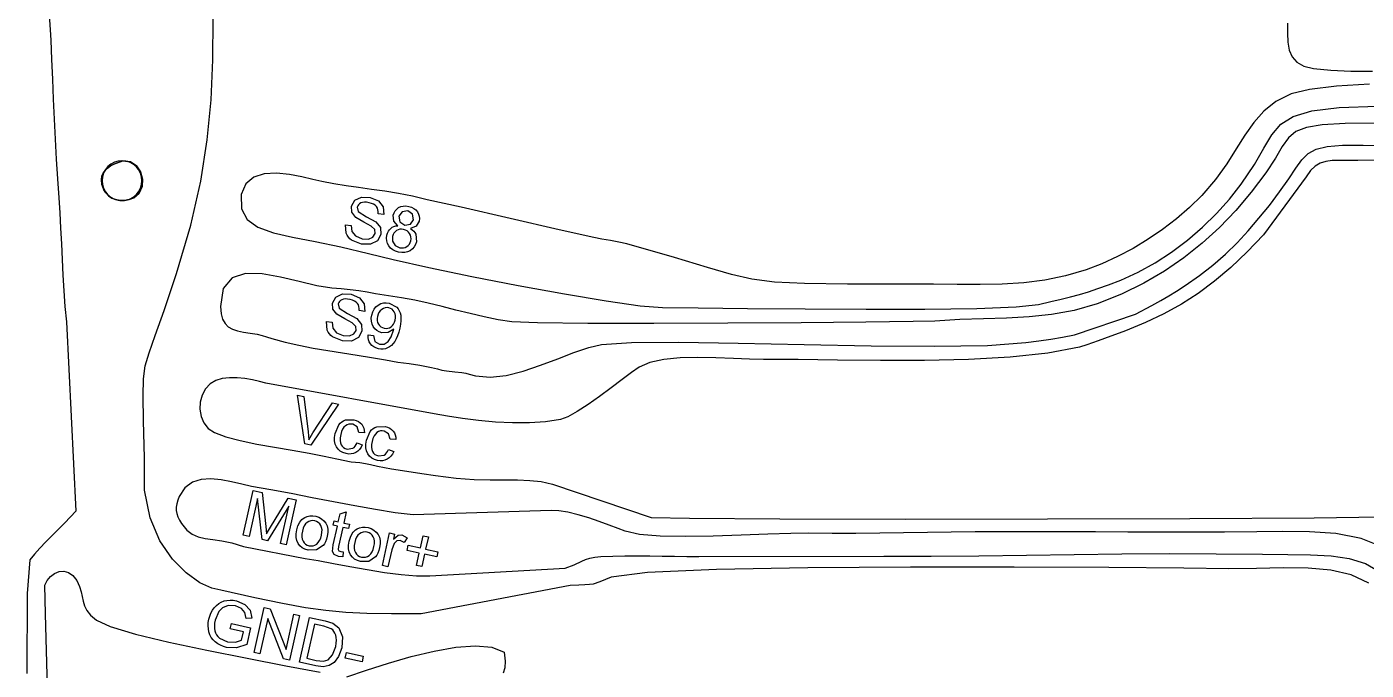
# Model space of a CAD drawing. Extents: x -90 to 90, y -127 to 123.
# Drawn here: x -90 to -27.8, y -6.8 to 23.1 of the extents above; entities that cross this region are included whole.
import ezdxf

# ---------------------------------------------------------------- set-up
doc = ezdxf.new("R2010")
doc.units = 0
doc.layers.add('CAPA_1', color=7, linetype='CONTINUOUS')

msp = doc.modelspace()

# ---------------------------------------------------------------- linework, layer by layer
at = {"layer": 'CAPA_1', "color": 3}
for points in [[(-88.951, 23.6984), (-88.8802, 22.5026), (-88.8469, 21.6071), (-88.8105, 20.6919), (-88.7706, 19.7641), (-88.7271, 18.8308), (-88.6797, 17.8993), (-88.6279, 16.9766), (-88.5716, 16.07), (-88.5104, 15.1865), (-88.4644, 14.4806), (-88.4265, 13.7659), (-88.3929, 13.0445), (-88.3597, 12.3187), (-88.3232, 11.5906), (-88.2794, 10.8625), (-88.2247, 10.1366), (-88.155, 9.4151), (-87.7183, 0.6267), (-88.2292, 0.0892), (-88.8151, -0.5013), (-89.108, -0.801), (-89.3858, -1.0956), (-89.6371, -1.3788), (-89.8507, -1.6445), (-89.9768, -3.2024), (-89.9979, -6.9185)], [(-27.6775, -2.7251), (-28.4927, -2.3312), (-29.4387, -2.1127), (-30.4979, -2.0223), (-31.6527, -2.0128), (-32.8854, -2.0371), (-34.1785, -2.0477), (-36.2644, -2.0279), (-39.7469, -2.0001), (-44.142, -1.9781), (-48.9656, -1.9761), (-53.7337, -2.008), (-57.9624, -2.088), (-61.1676, -2.23), (-62.8652, -2.4481), (-63.3832, -2.6541), (-63.6996, -2.7599), (-63.8637, -2.787), (-64.0751, -2.8032), (-64.3665, -2.8134), (-64.7705, -2.8221), (-71.6885, -4.1433), (-73.0681, -4.1416), (-74.2036, -4.1248), (-75.1858, -4.081), (-76.106, -3.9983), (-77.055, -3.8648), (-78.1239, -3.6686), (-79.4039, -3.3977), (-80.9858, -3.0403), (-81.4013, -2.9608), (-81.9597, -2.6988), (-82.5936, -2.2472), (-83.2354, -1.5991), (-83.8177, -0.7473), (-84.2731, 0.3152), (-84.5341, 1.5954), (-84.5332, 3.1004), (-84.5738, 4.8209), (-84.5964, 5.9839), (-84.5774, 6.7752), (-84.4935, 7.3809), (-84.3212, 7.9868), (-84.0371, 8.7789), (-83.6179, 9.9432), (-83.0401, 11.6655), (-82.3856, 13.9073), (-81.9221, 15.9582), (-81.6175, 17.8815), (-81.4396, 19.7405), (-81.3562, 21.5985), (-81.3352, 23.5188)], [(-31.449, 23.2944), (-31.4554, 22.83), (-31.4364, 22.4121), (-31.3716, 22.0456), (-31.2405, 21.7352), (-31.0228, 21.4858), (-30.698, 21.3022), (-30.2456, 21.1892), (-29.4429, 21.1082), (-28.5132, 21.0699), (-27.4956, 21.0643)], [(-89.0296, -7.5685), (-89.131, -4.1501), (-89.1559, -2.8173), (-89.0544, -2.591), (-88.9026, -2.4044), (-88.7138, -2.2661), (-88.5013, -2.1846), (-88.2783, -2.1687), (-88.0582, -2.2268), (-87.8543, -2.3677), (-87.6799, -2.6), (-87.5545, -2.8719), (-87.4792, -3.119), (-87.4307, -3.3478), (-87.3854, -3.5648), (-87.3197, -3.7766), (-87.2102, -3.9897), (-87.0334, -4.2106), (-86.7657, -4.446), (-86.1232, -4.7402), (-84.9551, -5.0832), (-83.4082, -5.4557), (-81.6294, -5.8381), (-79.7653, -6.2111), (-77.9627, -6.5551), (-76.3684, -6.8508)], [(-75.1292, -7.0786), (-74.2142, -6.7645), (-73.2032, -6.4398), (-72.1444, -6.1342), (-71.0861, -5.8774), (-70.0764, -5.6988), (-69.1635, -5.6282), (-68.3958, -5.6952), (-67.8215, -5.9293), (-67.7797, -6.3432), (-67.7994, -6.6604), (-67.8802, -6.8947)]]:
    msp.add_lwpolyline(points, dxfattribs=at)
at = {"layer": 'CAPA_1'}
msp.add_lwpolyline([(-31.449, 23.2944), (-31.4554, 22.83), (-31.4364, 22.4121), (-31.3716, 22.0456), (-31.2405, 21.7352), (-31.0228, 21.4858), (-30.698, 21.3022), (-30.2456, 21.1892), (-29.4429, 21.1082), (-28.5132, 21.0699), (-27.4956, 21.0643)], dxfattribs=at)
at = {"layer": 'CAPA_1', "color": 29}
msp.add_lwpolyline([(-27.6411, 20.4672), (-29.1774, 20.3694), (-30.4327, 20.2196), (-31.2857, 20.0107), (-31.9927, 19.6511), (-32.556, 19.2049), (-33.0206, 18.6825), (-33.4314, 18.0944), (-33.8333, 17.451), (-34.2712, 16.7627), (-34.7899, 16.04), (-35.4344, 15.2934), (-35.9992, 14.7394), (-36.6066, 14.2125), (-37.2504, 13.7164), (-37.9247, 13.2552), (-38.6235, 12.8326), (-39.3408, 12.4525), (-40.0704, 12.1187), (-40.8065, 11.8352), (-41.7555, 11.5547), (-42.7181, 11.3613), (-43.6986, 11.2396), (-44.7012, 11.1744), (-45.7303, 11.1503), (-46.7903, 11.1522), (-47.8855, 11.1647), (-49.0202, 11.1725), (-49.0202, 11.1725), (-51.8851, 11.1759), (-53.8865, 11.1991), (-55.281, 11.265), (-56.3251, 11.3966), (-57.275, 11.6166), (-58.3874, 11.9481), (-59.9186, 12.414), (-62.1251, 13.037), (-62.5006, 13.1239), (-62.8946, 13.1973), (-63.2896, 13.267), (-63.6677, 13.3431), (-65.2671, 13.6916), (-69.8182, 14.7409), (-71.3992, 15.0947), (-72.0827, 15.2528), (-72.7414, 15.3798), (-73.3774, 15.4836), (-73.9933, 15.5725), (-74.5912, 15.6545), (-75.1736, 15.7378), (-75.7426, 15.8305), (-76.3008, 15.9407), (-76.7095, 16.0386), (-77.2262, 16.1591), (-77.8052, 16.2659), (-78.401, 16.3231), (-78.9677, 16.2943), (-79.4598, 16.1437), (-79.8316, 15.8349), (-80.0374, 15.332), (-80.0326, 14.6645), (-79.7649, 14.1752), (-79.2609, 13.8216), (-78.5474, 13.5609), (-77.651, 13.3504), (-76.5983, 13.1473), (-75.416, 12.9091), (-74.1308, 12.5929), (-72.9875, 12.3092), (-71.329, 11.943), (-69.3324, 11.5313), (-67.1748, 11.1108), (-65.0333, 10.7186), (-63.0851, 10.3913), (-61.5074, 10.166), (-60.4771, 10.0795), (-58.8138, 10.0642), (-56.5245, 10.0415), (-53.848, 10.0199), (-51.023, 10.0077), (-48.2881, 10.0134), (-45.8822, 10.0454), (-44.0438, 10.112), (-43.0118, 10.2217), (-42.4457, 10.3586), (-41.9576, 10.4765), (-41.5212, 10.5858), (-41.1104, 10.6968), (-40.6988, 10.8197), (-40.2603, 10.9649), (-39.7685, 11.1426), (-39.1973, 11.3632), (-38.3863, 11.7266), (-37.5954, 12.1621), (-36.8303, 12.6611), (-36.0971, 13.2152), (-35.4018, 13.8156), (-34.7502, 14.4538), (-34.1484, 15.1211), (-33.6022, 15.809), (-32.9878, 16.7283), (-32.5538, 17.4928), (-32.1847, 18.1134), (-31.7653, 18.6011), (-31.1802, 18.9667), (-30.3143, 19.2212), (-29.0521, 19.3755), (-27.2783, 19.4405)], dxfattribs=at)
at = {"layer": 'CAPA_1', "color": 242}
msp.add_lwpolyline([(-27.2783, 18.6472), (-28.7679, 18.6318), (-29.8341, 18.5734), (-30.5683, 18.4547), (-31.0619, 18.2583), (-31.4064, 17.9669), (-31.6934, 17.5632), (-32.0141, 17.03), (-32.4602, 16.3499), (-33.1421, 15.4412), (-33.8569, 14.5934), (-34.6106, 13.805), (-35.4089, 13.0745), (-36.2577, 12.4002), (-37.1629, 11.7807), (-38.1302, 11.2143), (-39.1656, 10.6994), (-40.2825, 10.256), (-41.3581, 9.9516), (-42.4081, 9.7579), (-43.4486, 9.6466), (-44.4951, 9.5893), (-45.5636, 9.5577), (-46.67, 9.5235), (-47.8299, 9.4584), (-48.8405, 9.4328), (-51.037, 9.4031), (-54.0327, 9.3742), (-57.4411, 9.3512), (-60.8754, 9.3391), (-63.9492, 9.3429), (-66.2757, 9.3678), (-67.4684, 9.4186), (-68.1109, 9.5208), (-68.7607, 9.653), (-69.4139, 9.8054), (-70.0666, 9.9683), (-70.7149, 10.1319), (-71.3551, 10.2864), (-71.9833, 10.4222), (-72.5957, 10.5294), (-73.006, 10.5938), (-73.4046, 10.6611), (-73.7964, 10.7288), (-74.1866, 10.7945), (-74.5802, 10.8559), (-74.9823, 10.9105), (-75.398, 10.9559), (-75.8323, 10.9897), (-76.5337, 11.0968), (-77.3515, 11.2924), (-78.2195, 11.5014), (-79.0719, 11.649), (-79.8427, 11.6603), (-80.4658, 11.4604), (-80.8754, 10.9744), (-81.0054, 10.1273), (-80.9745, 9.7989), (-80.9036, 9.5398), (-80.7924, 9.3402), (-80.6408, 9.1906), (-80.4484, 9.0809), (-80.215, 9.0016), (-79.9403, 8.9429), (-79.6242, 8.8949), (-79.2975, 8.8436), (-79.0745, 8.7925), (-78.8729, 8.7305), (-78.6109, 8.6464), (-78.0038, 8.4778), (-77.3635, 8.3316), (-76.6993, 8.2029), (-76.0206, 8.0868), (-75.3367, 7.9782), (-74.6569, 7.8723), (-73.9905, 7.7641), (-73.347, 7.6487), (-72.7619, 7.551), (-72.2466, 7.4819), (-71.7449, 7.4106), (-71.201, 7.3058), (-70.9181, 7.2338), (-70.7278, 7.1804), (-70.5031, 7.138), (-70.1171, 7.0988), (-69.7877, 7.067), (-69.6109, 7.0334), (-69.4467, 6.9842), (-69.1547, 6.9057), (-68.4782, 6.8421), (-67.7318, 6.9315), (-66.9425, 7.1325), (-66.1375, 7.4041), (-65.3438, 7.705), (-64.5887, 7.9942), (-63.8991, 8.2303), (-63.3023, 8.3724), (-61.9167, 8.4592), (-59.7208, 8.4688), (-56.9659, 8.429), (-53.9031, 8.3673), (-50.7835, 8.3115), (-47.8582, 8.2893), (-45.3785, 8.3283), (-43.5954, 8.4563), (-42.9924, 8.5373), (-42.4442, 8.6152), (-41.9068, 8.702), (-41.3362, 8.8103), (-38.5148, 9.771), (-37.7552, 10.1768), (-37.3314, 10.4066), (-36.9679, 10.6231), (-36.6108, 10.8501), (-36.2063, 11.1116), (-35.5374, 11.571), (-34.9169, 12.055), (-34.3376, 12.5634), (-33.7926, 13.0956), (-33.275, 13.6513), (-32.7777, 14.2298), (-32.2938, 14.831), (-31.8162, 15.4542), (-31.3846, 16.0658), (-31.0606, 16.5612), (-30.7828, 16.9498), (-30.4894, 17.2416), (-30.119, 17.4461), (-29.6099, 17.5731), (-28.9005, 17.6323), (-27.9293, 17.6334), (-26.0772, 17.6022)], dxfattribs=at)
at = {"layer": 'CAPA_1', "color": 7}
for points in [[(-85.9571, 16.7519), (-86.1067, 16.6625), (-86.2444, 16.5665), (-86.3631, 16.4588), (-86.4557, 16.3341), (-86.5152, 16.1871), (-86.5345, 16.0127), (-86.5064, 15.8056), (-86.4239, 15.5606), (-86.3344, 15.4061), (-86.209, 15.2748), (-86.0535, 15.1704), (-85.8739, 15.0967), (-85.6761, 15.0574), (-85.4659, 15.0561), (-85.2493, 15.0967), (-85.032, 15.1828), (-84.7736, 15.4056), (-84.6421, 15.7116), (-84.6276, 16.0553), (-84.72, 16.3914), (-84.9091, 16.6745), (-85.1851, 16.8592), (-85.5378, 16.9001), (-85.9571, 16.7519)], [(-85.5772, 16.9048), (-85.7579, 16.887), (-85.9316, 16.8343), (-86.0917, 16.7487), (-86.232, 16.6336), (-86.3471, 16.4933), (-86.4327, 16.3332), (-86.4854, 16.1595), (-86.5032, 15.9788), (-86.4854, 15.7981), (-86.4327, 15.6244), (-86.3471, 15.4643), (-86.232, 15.324), (-86.0917, 15.2089), (-85.9316, 15.1233), (-85.7579, 15.0706), (-85.5772, 15.0528), (-85.3965, 15.0706), (-85.2228, 15.1233), (-85.0627, 15.2089), (-84.9224, 15.324), (-84.8073, 15.4643), (-84.7217, 15.6244), (-84.669, 15.7981), (-84.6512, 15.9788), (-84.669, 16.1595), (-84.7217, 16.3332), (-84.8073, 16.4933), (-84.9224, 16.6336), (-85.0627, 16.7487), (-85.2228, 16.8343), (-85.3965, 16.887)], [(-75.193, 13.932), (-74.9279, 13.897), (-74.8992, 13.6213), (-74.7254, 13.4126), (-74.4195, 13.2799), (-74.1304, 13.2648), (-73.9216, 13.3534), (-73.8234, 13.5188), (-73.8419, 13.7025), (-74.002, 13.8674), (-74.3505, 14.0514), (-74.7238, 14.2709), (-74.9034, 14.5145), (-74.9186, 14.7902), (-74.7638, 15.0652), (-74.4556, 15.2152), (-74.0576, 15.2011), (-73.6652, 15.0357), (-73.442, 14.7556), (-73.4126, 14.4042), (-73.6817, 14.4431), (-73.6781, 14.5399), (-73.6898, 14.6272), (-73.7169, 14.7052), (-73.7593, 14.7739), (-73.8185, 14.8333), (-73.895, 14.8833), (-73.9889, 14.9241), (-74.1005, 14.9555), (-74.2182, 14.9758), (-74.3216, 14.9808), (-74.4106, 14.9705), (-74.4851, 14.9451), (-74.5458, 14.9079), (-74.5933, 14.863), (-74.6276, 14.8101), (-74.6486, 14.7493), (-74.6087, 14.5465), (-74.2261, 14.3056), (-73.7947, 14.07), (-73.5729, 13.7978), (-73.5523, 13.4823), (-73.7172, 13.1899), (-74.0418, 13.0221), (-74.4613, 13.0298), (-74.9172, 13.2173), (-74.9973, 13.284), (-75.0648, 13.3587), (-75.1196, 13.4414), (-75.1618, 13.5323), (-75.193, 13.932)], [(-72.7607, 13.8855), (-72.9598, 14.1043), (-72.9791, 14.38), (-72.9445, 14.4869), (-72.8915, 14.5801), (-72.8202, 14.6597), (-72.7304, 14.7257), (-72.6269, 14.7738), (-72.5142, 14.7995), (-72.3922, 14.8029), (-72.2608, 14.784), (-72.1333, 14.7452), (-72.0235, 14.6897), (-71.9313, 14.6173), (-71.8569, 14.5281), (-71.8029, 14.4281), (-71.7716, 14.3242), (-71.7627, 14.2164), (-71.7765, 14.1047), (-71.9089, 13.8694), (-72.1766, 13.7551), (-72.0944, 13.699), (-72.0259, 13.6358), (-71.9709, 13.5656), (-71.9294, 13.4884), (-71.903, 13.1334), (-71.9434, 13.0079), (-72.0051, 12.8981), (-72.0881, 12.8042), (-72.1924, 12.7261), (-72.3118, 12.6695), (-72.4413, 12.6388), (-72.5806, 12.634), (-72.73, 12.6553), (-72.8743, 12.6993), (-72.9986, 12.7628), (-73.1029, 12.8458), (-73.1871, 12.9483), (-73.2482, 13.0638), (-73.2832, 13.1853), (-73.292, 13.3128), (-73.2746, 13.4462), (-73.2466, 13.5421), (-73.2075, 13.627), (-73.1573, 13.7007), (-73.0961, 13.7634), (-73.0249, 13.814), (-72.9453, 13.8512), (-72.8572, 13.875), (-72.7607, 13.8855)], [(-72.7156, 14.3301), (-72.6739, 14.0672), (-72.4476, 13.9184), (-72.1847, 13.9577), (-72.039, 14.1645), (-72.0843, 14.423), (-72.305, 14.5732), (-72.569, 14.533), (-72.7156, 14.3301)], [(-73.0121, 13.3864), (-73.0071, 13.163), (-72.8885, 12.97), (-72.6804, 12.8651), (-72.5911, 12.8529), (-72.5064, 12.8572), (-72.4265, 12.8781), (-72.3512, 12.9154), (-72.2852, 12.9669), (-72.2322, 13.0296), (-72.1923, 13.1036), (-72.1656, 13.1889), (-72.1536, 13.2791), (-72.1586, 13.3646), (-72.1809, 13.4456), (-72.2204, 13.522), (-72.274, 13.5893), (-72.3386, 13.6433), (-72.4143, 13.684), (-72.5012, 13.7112), (-72.5892, 13.723), (-72.6729, 13.718), (-72.7521, 13.6964), (-72.8269, 13.6583), (-72.893, 13.6063), (-72.9459, 13.5437), (-72.9856, 13.4705), (-73.0121, 13.3864)], [(-76.075, 9.434), (-75.8099, 9.399), (-75.7812, 9.1233), (-75.6074, 8.9146), (-75.3015, 8.7819), (-75.0124, 8.7668), (-74.8036, 8.8554), (-74.7054, 9.0208), (-74.7239, 9.2045), (-74.884, 9.3694), (-75.2325, 9.5534), (-75.6058, 9.7729), (-75.7854, 10.0165), (-75.8006, 10.2922), (-75.6458, 10.5672), (-75.3376, 10.7172), (-74.9396, 10.7031), (-74.5472, 10.5377), (-74.324, 10.2576), (-74.2946, 9.9062), (-74.5637, 9.9451), (-74.5601, 10.0419), (-74.5718, 10.1292), (-74.5989, 10.2072), (-74.6413, 10.2759), (-74.7005, 10.3353), (-74.777, 10.3853), (-74.8709, 10.4261), (-74.9825, 10.4575), (-75.1002, 10.4778), (-75.2036, 10.4828), (-75.2926, 10.4725), (-75.3671, 10.4471), (-75.4278, 10.4099), (-75.4753, 10.365), (-75.5096, 10.3121), (-75.5306, 10.2513), (-75.4907, 10.0485), (-75.1081, 9.8076), (-74.6767, 9.572), (-74.4549, 9.2998), (-74.4343, 8.9843), (-74.5992, 8.6919), (-74.9238, 8.5241), (-75.3433, 8.5318), (-75.7992, 8.7193), (-75.8793, 8.786), (-75.9468, 8.8607), (-76.0016, 8.9434), (-76.0438, 9.0343), (-76.075, 9.434)], [(-74.1422, 8.8183), (-73.8916, 8.786), (-73.8281, 8.508), (-73.6196, 8.3798), (-73.4006, 8.3878), (-73.2225, 8.4995), (-73.0733, 8.7218), (-72.9656, 9.0263), (-72.9554, 9.0775), (-73.2093, 8.9259), (-73.5138, 8.9142), (-73.6356, 8.9534), (-73.7422, 9.014), (-73.8336, 9.0959), (-73.9097, 9.199), (-73.9658, 9.3177), (-73.9961, 9.4464), (-74.0005, 9.5851), (-73.9792, 9.7337), (-73.9339, 9.8819), (-73.8687, 10.0093), (-73.7836, 10.1161), (-73.6786, 10.2021), (-73.5604, 10.2647), (-73.4358, 10.3004), (-73.3047, 10.3093), (-73.1672, 10.2915), (-72.8197, 10.0991), (-72.754, 10.021), (-72.701, 9.9335), (-72.6607, 9.8367), (-72.6332, 9.7305), (-72.62, 9.6092), (-72.623, 9.4677), (-72.6418, 9.3062), (-72.6766, 9.1247), (-72.7242, 8.9362), (-72.778, 8.7706), (-72.8382, 8.6277), (-72.9046, 8.5076), (-72.9781, 8.4072), (-73.0588, 8.3232), (-73.147, 8.2558), (-73.2426, 8.205), (-73.344, 8.1707), (-73.4493, 8.1535), (-73.5585, 8.1535), (-73.6717, 8.1704), (-73.7865, 8.2047), (-73.8863, 8.2537), (-73.9711, 8.3171), (-74.041, 8.3949), (-74.094, 8.4851), (-74.1286, 8.5859), (-74.1446, 8.6969), (-74.1422, 8.8183)], [(-72.8903, 9.5047), (-72.8743, 9.6109), (-72.8756, 9.7089), (-72.894, 9.7988), (-72.9296, 9.8806), (-72.9788, 9.9509), (-73.0374, 10.0064), (-73.1055, 10.047), (-73.1831, 10.0727), (-73.2676, 10.0824), (-73.3504, 10.0734), (-73.4316, 10.0457), (-73.5113, 9.9994), (-73.5832, 9.9369), (-73.6417, 9.8607), (-73.6867, 9.7705), (-73.7182, 9.6664), (-73.7317, 9.5699), (-73.7282, 9.4794), (-73.7076, 9.3949), (-73.6699, 9.3164), (-73.6184, 9.2478), (-73.5565, 9.1932), (-73.484, 9.1526), (-73.401, 9.1262), (-73.3145, 9.1151), (-73.2323, 9.1213), (-73.1546, 9.1448), (-73.0813, 9.1856), (-73.016, 9.2426), (-72.9624, 9.3148), (-72.9206, 9.4022), (-72.8903, 9.5047)], [(-77.0878, 3.7484), (-77.4316, 6.0119), (-77.1334, 5.9454), (-76.9282, 4.3115), (-76.895, 3.9456), (-76.7065, 4.2619), (-75.807, 5.6508), (-75.5256, 5.588), (-76.8049, 3.6855), (-77.0878, 3.7484)], [(-74.6621, 3.7999), (-74.4178, 3.7113), (-74.4737, 3.5946), (-74.5428, 3.4957), (-74.6247, 3.4144), (-74.7193, 3.3508), (-74.8234, 3.3066), (-74.9331, 3.2827), (-75.0484, 3.2794), (-75.1693, 3.2965), (-75.3139, 3.342), (-75.4376, 3.4095), (-75.5404, 3.4988), (-75.6223, 3.6099), (-75.6799, 3.7406), (-75.709, 3.8879), (-75.7096, 4.0519), (-75.6819, 4.2326), (-75.5055, 4.6424), (-75.4407, 4.7181), (-75.3677, 4.7801), (-75.2866, 4.8283), (-75.1976, 4.8625), (-74.8168, 4.8743), (-74.7012, 4.8404), (-74.6003, 4.7935), (-74.5141, 4.7335), (-74.4426, 4.6603), (-74.3865, 4.5759), (-74.3475, 4.4814), (-74.3254, 4.3769), (-74.3203, 4.2628), (-74.5781, 4.2793), (-74.6526, 4.5363), (-74.8536, 4.6615), (-74.9479, 4.6735), (-75.0368, 4.666), (-75.1204, 4.6391), (-75.1987, 4.5928), (-75.2694, 4.5253), (-75.3294, 4.4341), (-75.3787, 4.3194), (-75.4174, 4.1812), (-75.4414, 4.038), (-75.4464, 3.9123), (-75.4323, 3.8041), (-75.399, 3.7135), (-75.3497, 3.6392), (-75.2876, 3.5801), (-75.2127, 3.5363), (-75.1252, 3.5077), (-74.8533, 3.5439), (-74.7959, 3.5863), (-74.7448, 3.6431), (-74.7002, 3.7143), (-74.6621, 3.7999)], [(-73.2033, 3.4835), (-72.959, 3.3949), (-73.0149, 3.2782), (-73.084, 3.1793), (-73.1659, 3.098), (-73.2605, 3.0344), (-73.3646, 2.9902), (-73.4743, 2.9663), (-73.5896, 2.963), (-73.7105, 2.9801), (-73.8551, 3.0256), (-73.9788, 3.0931), (-74.0816, 3.1824), (-74.1635, 3.2935), (-74.2211, 3.4242), (-74.2502, 3.5715), (-74.2508, 3.7355), (-74.2231, 3.9162), (-74.0467, 4.326), (-73.9819, 4.4017), (-73.9089, 4.4637), (-73.8278, 4.5119), (-73.7388, 4.5461), (-73.358, 4.5579), (-73.2424, 4.524), (-73.1415, 4.4771), (-73.0553, 4.4171), (-72.9838, 4.3439), (-72.9277, 4.2595), (-72.8887, 4.165), (-72.8666, 4.0605), (-72.8615, 3.9464), (-73.1193, 3.9629), (-73.1938, 4.2199), (-73.3948, 4.3451), (-73.4891, 4.3571), (-73.578, 4.3496), (-73.6616, 4.3227), (-73.7399, 4.2764), (-73.8106, 4.2089), (-73.8706, 4.1177), (-73.9199, 4.003), (-73.9586, 3.8648), (-73.9826, 3.7216), (-73.9876, 3.5959), (-73.9735, 3.4877), (-73.9402, 3.3971), (-73.8909, 3.3228), (-73.8288, 3.2637), (-73.7539, 3.2199), (-73.6664, 3.1913), (-73.3945, 3.2275), (-73.3371, 3.2699), (-73.286, 3.3267), (-73.2414, 3.3979), (-73.2033, 3.4835)], [(-80.5462, -4.8464), (-80.4919, -4.6019), (-79.609, -4.7966), (-79.7809, -5.5701), (-80.2542, -5.7204), (-80.7159, -5.7035), (-80.8642, -5.6621), (-81.0017, -5.6057), (-81.1286, -5.5344), (-81.2448, -5.4481), (-81.3463, -5.3489), (-81.4291, -5.2384), (-81.4933, -5.1166), (-81.5389, -4.9836), (-81.5664, -4.8432), (-81.5763, -4.699), (-81.5686, -4.5511), (-81.5435, -4.3993), (-81.5022, -4.2516), (-81.4461, -4.1124), (-81.3754, -3.9817), (-81.29, -3.8596), (-81.1918, -3.752), (-81.0835, -3.6645), (-80.9652, -3.5969), (-80.8368, -3.5494), (-80.7003, -3.5212), (-80.5583, -3.5108), (-80.4109, -3.5184), (-80.2581, -3.5439), (-79.8657, -3.7083), (-79.6245, -3.976), (-79.543, -4.3521), (-79.8068, -4.3648), (-79.8678, -4.0889), (-80.0342, -3.8991), (-80.3093, -3.7801), (-80.6486, -3.7652), (-80.9048, -3.8671), (-81.0821, -4.044), (-81.255, -4.4453), (-81.2789, -4.5804), (-81.2882, -4.7068), (-81.2829, -4.8243), (-81.263, -4.933), (-81.2291, -5.0327), (-81.1814, -5.1228), (-81.1202, -5.2032), (-81.0455, -5.2738), (-80.6761, -5.4514), (-80.3114, -5.4604), (-80.0199, -5.3706), (-79.9337, -4.9829), (-80.5462, -4.8464)], [(-79.4367, -5.9384), (-78.9731, -3.8544), (-78.6902, -3.9173), (-77.9597, -5.7974), (-77.5956, -4.1607), (-77.3311, -4.2197), (-77.7947, -6.3035), (-78.0776, -6.2406), (-78.8081, -4.3597), (-79.1722, -5.9972), (-79.4367, -5.9384)], [(-77.3267, -6.3965), (-76.8632, -4.3126), (-76.1453, -4.4718), (-75.7811, -4.5843), (-75.5088, -4.8014), (-75.3413, -5.2126), (-75.3699, -5.726), (-75.5189, -6.1344), (-75.7284, -6.4067), (-75.9599, -6.5535), (-76.2323, -6.6026), (-76.575, -6.5633), (-77.3267, -6.3965)], [(-76.9966, -6.2118), (-76.5516, -6.3107), (-76.2193, -6.3445), (-76.0086, -6.2776), (-75.7971, -6.0482), (-75.6531, -5.6586), (-75.6255, -5.5032), (-75.6156, -5.3636), (-75.6233, -5.2399), (-75.6485, -5.1322), (-75.6873, -5.039), (-75.7349, -4.959), (-75.7915, -4.8923), (-75.8573, -4.8387), (-76.2045, -4.7169), (-76.642, -4.6195), (-76.9966, -6.2118)], [(-75.2129, -6.1983), (-75.1557, -5.9413), (-74.3697, -6.1162), (-74.427, -6.3733), (-75.2129, -6.1983)]]:
    msp.add_lwpolyline(points, close=True, dxfattribs=at)
at = {"layer": 'CAPA_1', "color": 3}
msp.add_lwpolyline([(-85.9571, 16.7519), (-85.5378, 16.9001), (-85.1851, 16.8592), (-84.9091, 16.6745), (-84.72, 16.3914), (-84.6276, 16.0553), (-84.6421, 15.7116), (-84.7736, 15.4056), (-85.032, 15.1828), (-85.2493, 15.0967), (-85.4659, 15.0561), (-85.6761, 15.0574), (-85.8739, 15.0967), (-86.0535, 15.1704), (-86.209, 15.2748), (-86.3344, 15.4061), (-86.4239, 15.5606), (-86.5064, 15.8056), (-86.5345, 16.0127), (-86.5152, 16.1871), (-86.4557, 16.3341), (-86.3631, 16.4588), (-86.2444, 16.5665), (-86.1067, 16.6625), (-85.9571, 16.7519)], close=True, dxfattribs=at)
at = {"layer": 'CAPA_1', "color": 30}
msp.add_lwpolyline([(2.2752, 17.0999), (-28.1898, 16.9175), (-28.6407, 16.9206), (-29.0337, 16.9219), (-29.3761, 16.9083), (-29.6752, 16.8669), (-29.9384, 16.7845), (-30.1731, 16.6481), (-30.3865, 16.4448), (-30.586, 16.1614), (-32.5707, 13.4695), (-33.3279, 12.6656), (-34.0857, 11.9395), (-34.8387, 11.3021), (-35.5994, 10.7409), (-36.3802, 10.2436), (-37.1937, 9.7976), (-38.0522, 9.3904), (-38.9682, 9.0098), (-39.9543, 8.6431), (-40.2486, 8.5341), (-40.4991, 8.4389), (-40.7646, 8.3475), (-41.104, 8.25), (-42.5846, 7.9607), (-44.3333, 7.7724), (-46.2666, 7.6656), (-48.3015, 7.621), (-50.3545, 7.6192), (-52.3425, 7.6409), (-54.1821, 7.6668), (-55.7902, 7.6775), (-56.4283, 7.6906), (-57.1785, 7.7212), (-57.9968, 7.7521), (-58.839, 7.7664), (-59.6609, 7.7469), (-60.4185, 7.6765), (-61.0675, 7.5381), (-61.5638, 7.3147), (-61.9119, 7.0674), (-62.3555, 6.7362), (-62.8621, 6.3549), (-63.3994, 5.9573), (-63.9352, 5.5771), (-64.4371, 5.2482), (-64.8727, 5.0042), (-65.2097, 4.8789), (-65.9018, 4.7782), (-66.6515, 4.7301), (-67.4359, 4.7277), (-68.2323, 4.7639), (-69.0178, 4.8315), (-69.7699, 4.9235), (-70.4656, 5.0329), (-71.0823, 5.1526), (-78.9007, 6.5728), (-79.1923, 6.6546), (-79.5204, 6.7292), (-79.8711, 6.788), (-80.2308, 6.8222), (-80.5857, 6.823), (-80.922, 6.7817), (-81.226, 6.6896), (-81.4839, 6.5379), (-81.7009, 6.3046), (-81.8533, 6.0164), (-81.9387, 5.6937), (-81.9551, 5.3568), (-81.9002, 5.026), (-81.772, 4.7219), (-81.5681, 4.4648), (-81.2865, 4.2749), (-80.7579, 4.0796), (-80.0871, 3.903), (-79.3194, 3.7418), (-78.4999, 3.5927), (-77.6735, 3.4522), (-76.8854, 3.3172), (-76.1807, 3.1842), (-75.6044, 3.0499), (-74.9319, 2.9211), (-74.5253, 2.8829), (-74.2703, 2.8463), (-74.0396, 2.7969), (-73.7059, 2.7204), (-73.0633, 2.596), (-72.3548, 2.4826), (-71.6479, 2.3793), (-71.0105, 2.2849), (-70.0625, 2.1639), (-69.2243, 2.1017), (-68.4793, 2.0789), (-67.8114, 2.0763), (-67.2041, 2.0743), (-66.641, 2.0537), (-66.1059, 1.9952), (-65.5824, 1.8793), (-60.997, 0.3281), (-59.2233, 0.2937), (-55.0228, 0.2705), (-49.2082, 0.2599), (-42.592, 0.2631), (-35.9868, 0.2817), (-30.2053, 0.3168), (-26.0601, 0.3699)], dxfattribs=at)
at = {"layer": 'CAPA_1'}
for points in [[(-75.193, 13.932), (-74.9279, 13.897), (-74.8992, 13.6213), (-74.7254, 13.4126), (-74.4195, 13.2799), (-74.1304, 13.2648), (-73.9216, 13.3534), (-73.8234, 13.5188), (-73.8419, 13.7025), (-74.002, 13.8674), (-74.3505, 14.0514), (-74.7238, 14.2709), (-74.9034, 14.5145), (-74.9186, 14.7902), (-74.7638, 15.0652), (-74.4556, 15.2152), (-74.0576, 15.2011), (-73.6652, 15.0357), (-73.442, 14.7556), (-73.4126, 14.4042), (-73.6817, 14.4431), (-73.6781, 14.5399), (-73.6898, 14.6272), (-73.7169, 14.7052), (-73.7593, 14.7739), (-73.8185, 14.8333), (-73.895, 14.8833), (-73.9889, 14.9241), (-74.1005, 14.9555), (-74.2182, 14.9758), (-74.3216, 14.9808), (-74.4106, 14.9705), (-74.4851, 14.9451), (-74.5458, 14.9079), (-74.5933, 14.863), (-74.6276, 14.8101), (-74.6486, 14.7493), (-74.6087, 14.5465), (-74.2261, 14.3056), (-73.7947, 14.07), (-73.5729, 13.7978), (-73.5523, 13.4823), (-73.7172, 13.1899), (-74.0418, 13.0221), (-74.4613, 13.0298), (-74.9172, 13.2173), (-74.9973, 13.284), (-75.0648, 13.3587), (-75.1196, 13.4414), (-75.1618, 13.5323), (-75.193, 13.932)], [(-72.7607, 13.8855), (-72.9598, 14.1043), (-72.9791, 14.38), (-72.9445, 14.4869), (-72.8915, 14.5801), (-72.8202, 14.6597), (-72.7304, 14.7257), (-72.6269, 14.7738), (-72.5142, 14.7995), (-72.3922, 14.8029), (-72.2608, 14.784), (-72.1333, 14.7452), (-72.0235, 14.6897), (-71.9313, 14.6173), (-71.8569, 14.5281), (-71.8029, 14.4281), (-71.7716, 14.3242), (-71.7627, 14.2164), (-71.7765, 14.1047), (-71.9089, 13.8694), (-72.1766, 13.7551), (-72.0944, 13.699), (-72.0259, 13.6358), (-71.9709, 13.5656), (-71.9294, 13.4884), (-71.903, 13.1334), (-71.9434, 13.0079), (-72.0051, 12.8981), (-72.0881, 12.8042), (-72.1924, 12.7261), (-72.3118, 12.6695), (-72.4413, 12.6388), (-72.5806, 12.634), (-72.73, 12.6553), (-72.8743, 12.6993), (-72.9986, 12.7628), (-73.1029, 12.8458), (-73.1871, 12.9483), (-73.2482, 13.0638), (-73.2832, 13.1853), (-73.292, 13.3128), (-73.2746, 13.4462), (-73.2466, 13.5421), (-73.2075, 13.627), (-73.1573, 13.7007), (-73.0961, 13.7634), (-73.0249, 13.814), (-72.9453, 13.8512), (-72.8572, 13.875), (-72.7607, 13.8855)], [(-72.7156, 14.3301), (-72.6739, 14.0672), (-72.4476, 13.9184), (-72.1847, 13.9577), (-72.039, 14.1645), (-72.0843, 14.423), (-72.305, 14.5732), (-72.569, 14.533), (-72.7156, 14.3301)], [(-73.0121, 13.3864), (-73.0071, 13.163), (-72.8885, 12.97), (-72.6804, 12.8651), (-72.5911, 12.8529), (-72.5064, 12.8572), (-72.4265, 12.8781), (-72.3512, 12.9154), (-72.2852, 12.9669), (-72.2322, 13.0296), (-72.1923, 13.1036), (-72.1656, 13.1889), (-72.1536, 13.2791), (-72.1586, 13.3646), (-72.1809, 13.4456), (-72.2204, 13.522), (-72.274, 13.5893), (-72.3386, 13.6433), (-72.4143, 13.684), (-72.5012, 13.7112), (-72.5892, 13.723), (-72.6729, 13.718), (-72.7521, 13.6964), (-72.8269, 13.6583), (-72.893, 13.6063), (-72.9459, 13.5437), (-72.9856, 13.4705), (-73.0121, 13.3864)], [(-76.075, 9.434), (-75.8099, 9.399), (-75.7812, 9.1233), (-75.6074, 8.9146), (-75.3015, 8.7819), (-75.0124, 8.7668), (-74.8036, 8.8554), (-74.7054, 9.0208), (-74.7239, 9.2045), (-74.884, 9.3694), (-75.2325, 9.5534), (-75.6058, 9.7729), (-75.7854, 10.0165), (-75.8006, 10.2922), (-75.6458, 10.5672), (-75.3376, 10.7172), (-74.9396, 10.7031), (-74.5472, 10.5377), (-74.324, 10.2576), (-74.2946, 9.9062), (-74.5637, 9.9451), (-74.5601, 10.0419), (-74.5718, 10.1292), (-74.5989, 10.2072), (-74.6413, 10.2759), (-74.7005, 10.3353), (-74.777, 10.3853), (-74.8709, 10.4261), (-74.9825, 10.4575), (-75.1002, 10.4778), (-75.2036, 10.4828), (-75.2926, 10.4725), (-75.3671, 10.4471), (-75.4278, 10.4099), (-75.4753, 10.365), (-75.5096, 10.3121), (-75.5306, 10.2513), (-75.4907, 10.0485), (-75.1081, 9.8076), (-74.6767, 9.572), (-74.4549, 9.2998), (-74.4343, 8.9843), (-74.5992, 8.6919), (-74.9238, 8.5241), (-75.3433, 8.5318), (-75.7992, 8.7193), (-75.8793, 8.786), (-75.9468, 8.8607), (-76.0016, 8.9434), (-76.0438, 9.0343), (-76.075, 9.434)], [(-74.1422, 8.8183), (-73.8916, 8.786), (-73.8281, 8.508), (-73.6196, 8.3798), (-73.4006, 8.3878), (-73.2225, 8.4995), (-73.0733, 8.7218), (-72.9656, 9.0263), (-72.9554, 9.0775), (-73.2093, 8.9259), (-73.5138, 8.9142), (-73.6356, 8.9534), (-73.7422, 9.014), (-73.8336, 9.0959), (-73.9097, 9.199), (-73.9658, 9.3177), (-73.9961, 9.4464), (-74.0005, 9.5851), (-73.9792, 9.7337), (-73.9339, 9.8819), (-73.8687, 10.0093), (-73.7836, 10.1161), (-73.6786, 10.2021), (-73.5604, 10.2647), (-73.4358, 10.3004), (-73.3047, 10.3093), (-73.1672, 10.2915), (-72.8197, 10.0991), (-72.754, 10.021), (-72.701, 9.9335), (-72.6607, 9.8367), (-72.6332, 9.7305), (-72.62, 9.6092), (-72.623, 9.4677), (-72.6418, 9.3062), (-72.6766, 9.1247), (-72.7242, 8.9362), (-72.778, 8.7706), (-72.8382, 8.6277), (-72.9046, 8.5076), (-72.9781, 8.4072), (-73.0588, 8.3232), (-73.147, 8.2558), (-73.2426, 8.205), (-73.344, 8.1707), (-73.4493, 8.1535), (-73.5585, 8.1535), (-73.6717, 8.1704), (-73.7865, 8.2047), (-73.8863, 8.2537), (-73.9711, 8.3171), (-74.041, 8.3949), (-74.094, 8.4851), (-74.1286, 8.5859), (-74.1446, 8.6969), (-74.1422, 8.8183)], [(-72.8903, 9.5047), (-72.8743, 9.6109), (-72.8756, 9.7089), (-72.894, 9.7988), (-72.9296, 9.8806), (-72.9788, 9.9509), (-73.0374, 10.0064), (-73.1055, 10.047), (-73.1831, 10.0727), (-73.2676, 10.0824), (-73.3504, 10.0734), (-73.4316, 10.0457), (-73.5113, 9.9994), (-73.5832, 9.9369), (-73.6417, 9.8607), (-73.6867, 9.7705), (-73.7182, 9.6664), (-73.7317, 9.5699), (-73.7282, 9.4794), (-73.7076, 9.3949), (-73.6699, 9.3164), (-73.6184, 9.2478), (-73.5565, 9.1932), (-73.484, 9.1526), (-73.401, 9.1262), (-73.3145, 9.1151), (-73.2323, 9.1213), (-73.1546, 9.1448), (-73.0813, 9.1856), (-73.016, 9.2426), (-72.9624, 9.3148), (-72.9206, 9.4022), (-72.8903, 9.5047)], [(-77.0878, 3.7484), (-77.4316, 6.0119), (-77.1334, 5.9454), (-76.9282, 4.3115), (-76.895, 3.9456), (-76.7065, 4.2619), (-75.807, 5.6508), (-75.5256, 5.588), (-76.8049, 3.6855), (-77.0878, 3.7484)], [(-74.6621, 3.7999), (-74.4178, 3.7113), (-74.4737, 3.5946), (-74.5428, 3.4957), (-74.6247, 3.4144), (-74.7193, 3.3508), (-74.8234, 3.3066), (-74.9331, 3.2827), (-75.0484, 3.2794), (-75.1693, 3.2965), (-75.3139, 3.342), (-75.4376, 3.4095), (-75.5404, 3.4988), (-75.6223, 3.6099), (-75.6799, 3.7406), (-75.709, 3.8879), (-75.7096, 4.0519), (-75.6819, 4.2326), (-75.5055, 4.6424), (-75.4407, 4.7181), (-75.3677, 4.7801), (-75.2866, 4.8283), (-75.1976, 4.8625), (-74.8168, 4.8743), (-74.7012, 4.8404), (-74.6003, 4.7935), (-74.5141, 4.7335), (-74.4426, 4.6603), (-74.3865, 4.5759), (-74.3475, 4.4814), (-74.3254, 4.3769), (-74.3203, 4.2628), (-74.5781, 4.2793), (-74.6526, 4.5363), (-74.8536, 4.6615), (-74.9479, 4.6735), (-75.0368, 4.666), (-75.1204, 4.6391), (-75.1987, 4.5928), (-75.2694, 4.5253), (-75.3294, 4.4341), (-75.3787, 4.3194), (-75.4174, 4.1812), (-75.4414, 4.038), (-75.4464, 3.9123), (-75.4323, 3.8041), (-75.399, 3.7135), (-75.3497, 3.6392), (-75.2876, 3.5801), (-75.2127, 3.5363), (-75.1252, 3.5077), (-74.8533, 3.5439), (-74.7959, 3.5863), (-74.7448, 3.6431), (-74.7002, 3.7143), (-74.6621, 3.7999)], [(-73.2033, 3.4835), (-72.959, 3.3949), (-73.0149, 3.2782), (-73.084, 3.1793), (-73.1659, 3.098), (-73.2605, 3.0344), (-73.3646, 2.9902), (-73.4743, 2.9663), (-73.5896, 2.963), (-73.7105, 2.9801), (-73.8551, 3.0256), (-73.9788, 3.0931), (-74.0816, 3.1824), (-74.1635, 3.2935), (-74.2211, 3.4242), (-74.2502, 3.5715), (-74.2508, 3.7355), (-74.2231, 3.9162), (-74.0467, 4.326), (-73.9819, 4.4017), (-73.9089, 4.4637), (-73.8278, 4.5119), (-73.7388, 4.5461), (-73.358, 4.5579), (-73.2424, 4.524), (-73.1415, 4.4771), (-73.0553, 4.4171), (-72.9838, 4.3439), (-72.9277, 4.2595), (-72.8887, 4.165), (-72.8666, 4.0605), (-72.8615, 3.9464), (-73.1193, 3.9629), (-73.1938, 4.2199), (-73.3948, 4.3451), (-73.4891, 4.3571), (-73.578, 4.3496), (-73.6616, 4.3227), (-73.7399, 4.2764), (-73.8106, 4.2089), (-73.8706, 4.1177), (-73.9199, 4.003), (-73.9586, 3.8648), (-73.9826, 3.7216), (-73.9876, 3.5959), (-73.9735, 3.4877), (-73.9402, 3.3971), (-73.8909, 3.3228), (-73.8288, 3.2637), (-73.7539, 3.2199), (-73.6664, 3.1913), (-73.3945, 3.2275), (-73.3371, 3.2699), (-73.286, 3.3267), (-73.2414, 3.3979), (-73.2033, 3.4835)], [(-79.9421, -0.4986), (-79.4785, 1.5853), (-79.0634, 1.4929), (-78.8984, -0.0921), (-78.8674, -0.4225), (-78.6826, -0.1133), (-77.8609, 1.2257), (-77.49, 1.143), (-77.9535, -0.9409), (-78.2195, -0.8815), (-77.8316, 0.8624), (-78.825, -0.7472), (-79.0736, -0.6919), (-79.282, 1.2162), (-79.6765, -0.5575), (-79.9421, -0.4986)], [(-79.9421, -0.4986), (-79.4785, 1.5853), (-79.0634, 1.4929), (-78.8984, -0.0921), (-78.8674, -0.4225), (-78.6826, -0.1133), (-77.8609, 1.2257), (-77.49, 1.143), (-77.9535, -0.9409), (-78.2195, -0.8815), (-77.8316, 0.8624), (-78.825, -0.7472), (-79.0736, -0.6919), (-79.282, 1.2162), (-79.6765, -0.5575), (-79.9421, -0.4986)], [(-77.4636, -0.2444), (-77.4053, -0.0516), (-77.324, 0.1076), (-77.2747, 0.1746), (-77.2196, 0.2331), (-77.1587, 0.2832), (-77.092, 0.3248), (-76.973, 0.3754), (-76.848, 0.4026), (-76.7171, 0.4064), (-76.5802, 0.3869), (-76.4344, 0.3411), (-76.3085, 0.273), (-76.2024, 0.1826), (-76.1162, 0.0699), (-76.0548, -0.061), (-76.0223, -0.2058), (-76.0188, -0.3647), (-76.0442, -0.5375), (-76.0803, -0.6743), (-76.124, -0.793), (-76.1751, -0.8938), (-76.2337, -0.9765), (-76.5459, -1.1797), (-76.9311, -1.1911), (-77.0792, -1.1447), (-77.2064, -1.0764), (-77.3127, -0.986), (-77.398, -0.8736), (-77.4585, -0.7417), (-77.4896, -0.5929), (-77.4912, -0.4271), (-77.4636, -0.2444)], [(-77.4636, -0.2444), (-77.4053, -0.0516), (-77.324, 0.1076), (-77.2747, 0.1746), (-77.2196, 0.2331), (-77.1587, 0.2832), (-77.092, 0.3248), (-76.973, 0.3754), (-76.848, 0.4026), (-76.7171, 0.4064), (-76.5802, 0.3869), (-76.4344, 0.3411), (-76.3085, 0.273), (-76.2024, 0.1826), (-76.1162, 0.0699), (-76.0548, -0.061), (-76.0223, -0.2058), (-76.0188, -0.3647), (-76.0442, -0.5375), (-76.0803, -0.6743), (-76.124, -0.793), (-76.1751, -0.8938), (-76.2337, -0.9765), (-76.5459, -1.1797), (-76.9311, -1.1911), (-77.0792, -1.1447), (-77.2064, -1.0764), (-77.3127, -0.986), (-77.398, -0.8736), (-77.4585, -0.7417), (-77.4896, -0.5929), (-77.4912, -0.4271), (-77.4636, -0.2444)], [(-77.2001, -0.3027), (-77.2225, -0.4404), (-77.2251, -0.5634), (-77.2076, -0.6717), (-77.1702, -0.7651), (-77.1171, -0.8433), (-77.0517, -0.9052), (-76.9739, -0.9509), (-76.8839, -0.9803), (-76.7908, -0.9916), (-76.7016, -0.9829), (-76.6162, -0.9544), (-76.5349, -0.9061), (-76.4614, -0.8362), (-76.3994, -0.7439), (-76.349, -0.6292), (-76.3102, -0.492), (-76.2888, -0.3586), (-76.2871, -0.2387), (-76.3051, -0.1324), (-76.3426, -0.0396), (-76.3962, 0.0387), (-76.4615, 0.1005), (-76.5384, 0.146), (-76.6269, 0.1751), (-76.7209, 0.1867), (-76.8106, 0.1785), (-76.8961, 0.1503), (-76.9774, 0.1023), (-77.0507, 0.0338), (-77.1123, -0.0566), (-77.1622, -0.1688), (-77.2001, -0.3027)], [(-77.2001, -0.3027), (-77.2225, -0.4404), (-77.2251, -0.5634), (-77.2076, -0.6717), (-77.1702, -0.7651), (-77.1171, -0.8433), (-77.0517, -0.9052), (-76.9739, -0.9509), (-76.8839, -0.9803), (-76.7908, -0.9916), (-76.7016, -0.9829), (-76.6162, -0.9544), (-76.5349, -0.9061), (-76.4614, -0.8362), (-76.3994, -0.7439), (-76.349, -0.6292), (-76.3102, -0.492), (-76.2888, -0.3586), (-76.2871, -0.2387), (-76.3051, -0.1324), (-76.3426, -0.0396), (-76.3962, 0.0387), (-76.4615, 0.1005), (-76.5384, 0.146), (-76.6269, 0.1751), (-76.7209, 0.1867), (-76.8106, 0.1785), (-76.8961, 0.1503), (-76.9774, 0.1023), (-77.0507, 0.0338), (-77.1123, -0.0566), (-77.1622, -0.1688), (-77.2001, -0.3027)], [(-75.3039, -1.268), (-75.3173, -1.5023), (-75.5153, -1.4821), (-75.7219, -1.3897), (-75.8039, -1.25), (-75.7683, -0.9406), (-75.5751, -0.0721), (-75.7624, -0.0306), (-75.7184, 0.1683), (-75.5309, 0.1267), (-75.4478, 0.5005), (-75.1588, 0.5973), (-75.2764, 0.0699), (-75.0189, 0.0131), (-75.0631, -0.1863), (-75.3206, -0.129), (-75.5168, -1.0118), (-75.5348, -1.1556), (-75.5017, -1.215), (-75.4183, -1.2531), (-75.3039, -1.268)], [(-75.3039, -1.268), (-75.3173, -1.5023), (-75.5153, -1.4821), (-75.7219, -1.3897), (-75.8039, -1.25), (-75.7683, -0.9406), (-75.5751, -0.0721), (-75.7624, -0.0306), (-75.7184, 0.1683), (-75.5309, 0.1267), (-75.4478, 0.5005), (-75.1588, 0.5973), (-75.2764, 0.0699), (-75.0189, 0.0131), (-75.0631, -0.1863), (-75.3206, -0.129), (-75.5168, -1.0118), (-75.5348, -1.1556), (-75.5017, -1.215), (-75.4183, -1.2531), (-75.3039, -1.268)], [(-75.0303, -0.7723), (-74.972, -0.5795), (-74.8907, -0.4203), (-74.8414, -0.3533), (-74.7863, -0.2948), (-74.7254, -0.2447), (-74.6587, -0.2031), (-74.5397, -0.1525), (-74.4147, -0.1253), (-74.2838, -0.1215), (-74.1469, -0.141), (-74.0011, -0.1868), (-73.8752, -0.2549), (-73.7691, -0.3453), (-73.6829, -0.458), (-73.6215, -0.5889), (-73.589, -0.7337), (-73.5855, -0.8926), (-73.6109, -1.0654), (-73.647, -1.2022), (-73.6907, -1.3209), (-73.7418, -1.4217), (-73.8004, -1.5044), (-74.1126, -1.7076), (-74.4978, -1.719), (-74.6459, -1.6726), (-74.7731, -1.6043), (-74.8794, -1.5139), (-74.9647, -1.4015), (-75.0252, -1.2696), (-75.0563, -1.1208), (-75.0579, -0.955), (-75.0303, -0.7723)], [(-75.0303, -0.7723), (-74.972, -0.5795), (-74.8907, -0.4203), (-74.8414, -0.3533), (-74.7863, -0.2948), (-74.7254, -0.2447), (-74.6587, -0.2031), (-74.5397, -0.1525), (-74.4147, -0.1253), (-74.2838, -0.1215), (-74.1469, -0.141), (-74.0011, -0.1868), (-73.8752, -0.2549), (-73.7691, -0.3453), (-73.6829, -0.458), (-73.6215, -0.5889), (-73.589, -0.7337), (-73.5855, -0.8926), (-73.6109, -1.0654), (-73.647, -1.2022), (-73.6907, -1.3209), (-73.7418, -1.4217), (-73.8004, -1.5044), (-74.1126, -1.7076), (-74.4978, -1.719), (-74.6459, -1.6726), (-74.7731, -1.6043), (-74.8794, -1.5139), (-74.9647, -1.4015), (-75.0252, -1.2696), (-75.0563, -1.1208), (-75.0579, -0.955), (-75.0303, -0.7723)], [(-74.7668, -0.8306), (-74.7892, -0.9683), (-74.7918, -1.0913), (-74.7743, -1.1996), (-74.7369, -1.293), (-74.6838, -1.3712), (-74.6184, -1.4331), (-74.5406, -1.4788), (-74.4506, -1.5082), (-74.3575, -1.5195), (-74.2683, -1.5108), (-74.1829, -1.4823), (-74.1016, -1.434), (-74.0281, -1.3641), (-73.9661, -1.2718), (-73.9157, -1.1571), (-73.8769, -1.0199), (-73.8555, -0.8865), (-73.8538, -0.7666), (-73.8718, -0.6603), (-73.9093, -0.5675), (-73.9629, -0.4892), (-74.0282, -0.4274), (-74.1051, -0.3819), (-74.1936, -0.3528), (-74.2876, -0.3412), (-74.3773, -0.3494), (-74.4628, -0.3776), (-74.5441, -0.4256), (-74.6174, -0.4941), (-74.679, -0.5845), (-74.7289, -0.6967), (-74.7668, -0.8306)], [(-74.7668, -0.8306), (-74.7892, -0.9683), (-74.7918, -1.0913), (-74.7743, -1.1996), (-74.7369, -1.293), (-74.6838, -1.3712), (-74.6184, -1.4331), (-74.5406, -1.4788), (-74.4506, -1.5082), (-74.3575, -1.5195), (-74.2683, -1.5108), (-74.1829, -1.4823), (-74.1016, -1.434), (-74.0281, -1.3641), (-73.9661, -1.2718), (-73.9157, -1.1571), (-73.8769, -1.0199), (-73.8555, -0.8865), (-73.8538, -0.7666), (-73.8718, -0.6603), (-73.9093, -0.5675), (-73.9629, -0.4892), (-74.0282, -0.4274), (-74.1051, -0.3819), (-74.1936, -0.3528), (-74.2876, -0.3412), (-74.3773, -0.3494), (-74.4628, -0.3776), (-74.5441, -0.4256), (-74.6174, -0.4941), (-74.679, -0.5845), (-74.7289, -0.6967), (-74.7668, -0.8306)], [(-73.4831, -1.8997), (-73.1473, -0.39), (-72.9167, -0.4411), (-72.9679, -0.6703), (-72.7577, -0.4946), (-72.5824, -0.4799), (-72.3377, -0.6208), (-72.4785, -0.8386), (-72.6537, -0.7413), (-72.816, -0.7585), (-72.9424, -0.8774), (-73.0511, -1.1661), (-73.227, -1.9565), (-73.4831, -1.8997)], [(-73.4831, -1.8997), (-73.1473, -0.39), (-72.9167, -0.4411), (-72.9679, -0.6703), (-72.7577, -0.4946), (-72.5824, -0.4799), (-72.3377, -0.6208), (-72.4785, -0.8386), (-72.6537, -0.7413), (-72.816, -0.7585), (-72.9424, -0.8774), (-73.0511, -1.1661), (-73.227, -1.9565), (-73.4831, -1.8997)], [(-71.8961, -1.8937), (-71.7693, -1.3225), (-72.3365, -1.1961), (-72.2832, -0.9571), (-71.716, -1.0833), (-71.5897, -0.5161), (-71.3481, -0.5698), (-71.4744, -1.1371), (-70.9072, -1.2634), (-70.9605, -1.502), (-71.5277, -1.3762), (-71.6545, -1.9474), (-71.8961, -1.8937)], [(-71.8961, -1.8937), (-71.7693, -1.3225), (-72.3365, -1.1961), (-72.2832, -0.9571), (-71.716, -1.0833), (-71.5897, -0.5161), (-71.3481, -0.5698), (-71.4744, -1.1371), (-70.9072, -1.2634), (-70.9605, -1.502), (-71.5277, -1.3762), (-71.6545, -1.9474), (-71.8961, -1.8937)], [(-80.5462, -4.8464), (-80.4919, -4.6019), (-79.609, -4.7966), (-79.7809, -5.5701), (-80.2542, -5.7204), (-80.7159, -5.7035), (-80.8642, -5.6621), (-81.0017, -5.6057), (-81.1286, -5.5344), (-81.2448, -5.4481), (-81.3463, -5.3489), (-81.4291, -5.2384), (-81.4933, -5.1166), (-81.5389, -4.9836), (-81.5664, -4.8432), (-81.5763, -4.699), (-81.5686, -4.5511), (-81.5435, -4.3993), (-81.5022, -4.2516), (-81.4461, -4.1124), (-81.3754, -3.9817), (-81.29, -3.8596), (-81.1918, -3.752), (-81.0835, -3.6645), (-80.9652, -3.5969), (-80.8368, -3.5494), (-80.7003, -3.5212), (-80.5583, -3.5108), (-80.4109, -3.5184), (-80.2581, -3.5439), (-79.8657, -3.7083), (-79.6245, -3.976), (-79.543, -4.3521), (-79.8068, -4.3648), (-79.8678, -4.0889), (-80.0342, -3.8991), (-80.3093, -3.7801), (-80.6486, -3.7652), (-80.9048, -3.8671), (-81.0821, -4.044), (-81.255, -4.4453), (-81.2789, -4.5804), (-81.2882, -4.7068), (-81.2829, -4.8243), (-81.263, -4.933), (-81.2291, -5.0327), (-81.1814, -5.1228), (-81.1202, -5.2032), (-81.0455, -5.2738), (-80.6761, -5.4514), (-80.3114, -5.4604), (-80.0199, -5.3706), (-79.9337, -4.9829), (-80.5462, -4.8464)], [(-79.4367, -5.9384), (-78.9731, -3.8544), (-78.6902, -3.9173), (-77.9597, -5.7974), (-77.5956, -4.1607), (-77.3311, -4.2197), (-77.7947, -6.3035), (-78.0776, -6.2406), (-78.8081, -4.3597), (-79.1722, -5.9972), (-79.4367, -5.9384)], [(-77.3267, -6.3965), (-76.8632, -4.3126), (-76.1453, -4.4718), (-75.7811, -4.5843), (-75.5088, -4.8014), (-75.3413, -5.2126), (-75.3699, -5.726), (-75.5189, -6.1344), (-75.7284, -6.4067), (-75.9599, -6.5535), (-76.2323, -6.6026), (-76.575, -6.5633), (-77.3267, -6.3965)], [(-76.9966, -6.2118), (-76.5516, -6.3107), (-76.2193, -6.3445), (-76.0086, -6.2776), (-75.7971, -6.0482), (-75.6531, -5.6586), (-75.6255, -5.5032), (-75.6156, -5.3636), (-75.6233, -5.2399), (-75.6485, -5.1322), (-75.6873, -5.039), (-75.7349, -4.959), (-75.7915, -4.8923), (-75.8573, -4.8387), (-76.2045, -4.7169), (-76.642, -4.6195), (-76.9966, -6.2118)], [(-75.2129, -6.1983), (-75.1557, -5.9413), (-74.3697, -6.1162), (-74.427, -6.3733), (-75.2129, -6.1983)]]:
    msp.add_lwpolyline(points, close=True, dxfattribs=at)
at = {"layer": 'CAPA_1', "color": 2}
msp.add_lwpolyline([(-26.9494, -1.0735), (-28.0362, -0.6461), (-29.2114, -0.4175), (-30.4359, -0.3293), (-31.6706, -0.3229), (-32.8766, -0.3398), (-34.3734, -0.3482), (-35.8705, -0.3513), (-37.3679, -0.3505), (-38.8654, -0.3469), (-40.3628, -0.342), (-41.8602, -0.3371), (-43.3573, -0.3335), (-44.8541, -0.3325), (-45.9582, -0.3374), (-47.0644, -0.3491), (-48.172, -0.3648), (-49.2804, -0.3815), (-50.3889, -0.3965), (-51.4969, -0.4069), (-52.6037, -0.4099), (-53.7087, -0.4025), (-54.5133, -0.4133), (-55.5807, -0.4506), (-56.8162, -0.4978), (-58.1252, -0.5387), (-59.4132, -0.5569), (-60.5856, -0.536), (-61.5478, -0.4595), (-62.2053, -0.3112), (-62.5387, -0.1788), (-62.9484, -0.0213), (-63.4101, 0.1471), (-63.8997, 0.3118), (-64.3928, 0.4586), (-64.8652, 0.573), (-65.2927, 0.6407), (-65.651, 0.6473), (-72.0477, 0.4521), (-72.8926, 0.5535), (-73.8052, 0.6948), (-74.7649, 0.8652), (-75.7514, 1.0535), (-76.7442, 1.2488), (-77.723, 1.4399), (-78.6673, 1.616), (-79.5567, 1.766), (-80.007, 1.8723), (-80.4841, 1.986), (-80.9703, 2.08), (-81.448, 2.1269), (-81.8995, 2.0996), (-82.3074, 1.971), (-82.6538, 1.7137), (-82.9213, 1.3006), (-82.9894, 1.1278), (-83.0346, 0.9653), (-83.0568, 0.8102), (-83.0556, 0.6596), (-83.0309, 0.5105), (-82.9823, 0.3601), (-82.9097, 0.2056), (-82.8128, 0.044), (-82.5707, -0.256), (-82.3136, -0.452), (-82.032, -0.5721), (-81.7167, -0.6441), (-81.3582, -0.6962), (-80.9473, -0.7562), (-80.4746, -0.8521), (-79.9308, -1.012), (-77.0672, -1.5738), (-76.4627, -1.6755), (-75.7602, -1.8048), (-74.9917, -1.9478), (-74.1894, -2.0907), (-73.3853, -2.2198), (-72.6115, -2.3212), (-71.9, -2.3812), (-71.283, -2.386), (-64.997, -2.0252), (-64.5708, -1.8626), (-64.2256, -1.6933), (-64.0496, -1.6176), (-63.8534, -1.5539), (-63.6236, -1.5068), (-63.3465, -1.4809), (-62.7879, -1.4615), (-62.2204, -1.452), (-61.6467, -1.4502), (-61.0697, -1.4539), (-60.4922, -1.4611), (-59.917, -1.4697), (-59.3468, -1.4775), (-58.7846, -1.4824), (-50.1919, -1.4677), (-47.9998, -1.4682), (-45.7904, -1.4511), (-43.5716, -1.4236), (-41.3515, -1.3928), (-39.1379, -1.3658), (-36.9388, -1.3498), (-34.7623, -1.352), (-32.6162, -1.3794), (-31.4341, -1.3918), (-30.3748, -1.404), (-29.428, -1.4535), (-28.5831, -1.5775), (-27.8298, -1.8134), (-27.1576, -2.1984)], dxfattribs=at)

doc.saveas('drawing.dxf')
